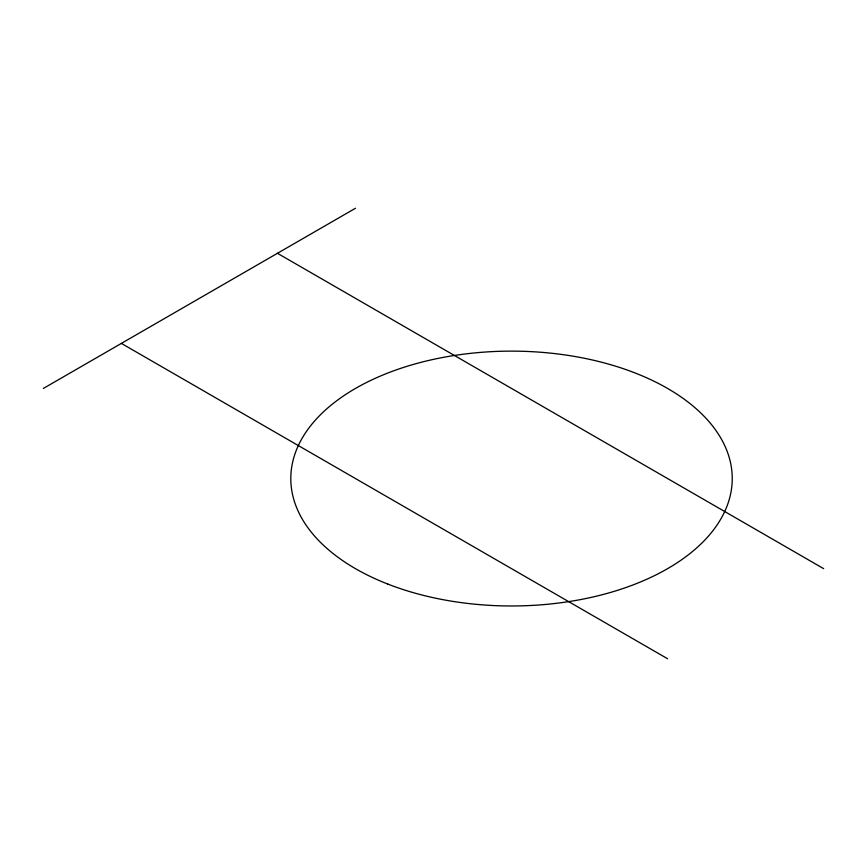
<?xml version="1.0" encoding="UTF-8"?>
<svg xmlns="http://www.w3.org/2000/svg" width="867" height="867" viewBox="0 0 867 867"><rect width="100%" height="100%" fill="white"/><g stroke="black" fill="none" stroke-linecap="round" stroke-linejoin="round"><path stroke-width="1.3" d="M43.35 388.449L355.47 208.253M277.44 253.294L823.65 568.654M121.38 343.397L667.59 658.747M387.82 584.076A220.706 127.416 0 0 0 731.672 487.644A220.706 127.416 0 0 0 415.098 363.934A220.706 127.416 0 0 0 387.82 584.076"/></g></svg>
